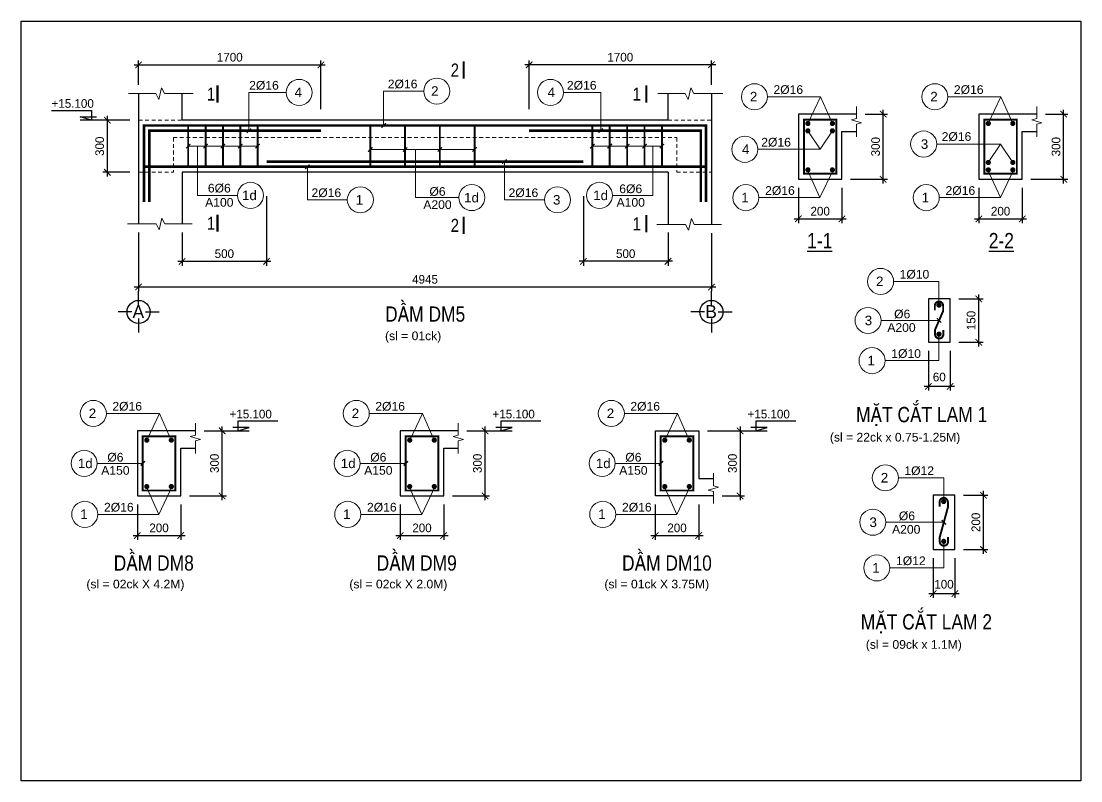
# Model space of a CAD drawing. Header units: millimetres. Extents: x -559287 to -299624, y 2351330 to 2655682.
# Drawn here: x -479431 to -455010, y 2387725 to 2405223 of the extents above; entities that cross this region are included whole.
import ezdxf
from ezdxf.enums import TextEntityAlignment as Align

# ---------------------------------------------------------------- set-up
doc = ezdxf.new("R2010")
doc.units = ezdxf.units.MM
doc.header["$LTSCALE"] = 10
doc.linetypes.add('HIDDEN', pattern=[0.3, 0.175, -0.125])
doc.linetypes.add('HIDDENX2', pattern=[0.75, 0.5, -0.25])
doc.layers.get('0').update_dxf_attribs({"lineweight": 20})
doc.layers.get('Defpoints').update_dxf_attribs({"lineweight": 20})
for name, color, linetype, lineweight in [('Dim', 251, 'Continuous', 15), ('Net khuat', 76, 'HIDDENX2', 15), ('Net manh', 8, 'Continuous', 13), ('Net thay', 4, 'Continuous', 25), ('Text', 54, 'Continuous', 25), ('Thep dai', 2, 'Continuous', 50), ('Thep doc', 140, 'Continuous', 60)]:
    doc.layers.add(name, color=color, linetype=linetype, lineweight=lineweight)
doc.layers.add('ththep', color=3, linetype='Continuous')
doc.styles.add('HELVE', font='VHAVAN.TTF', dxfattribs={"height": 800})
doc.styles.add('IN-NHO', font='VHELVEN.TTF', dxfattribs={"height": 200})
doc.styles.add('NGHIA5', font='arial_0.ttf', dxfattribs={"height": 180})
doc.styles.get("Standard").update_dxf_attribs({"font": 'nghia5.shx', "height": 200})
doc.styles.add('STYLE1-S1', font='VHARIALN.TTF')
doc.dimstyles.new('dim20', dxfattribs={"dimscale": 100, "dimtxt": 200, "dimasz": 1.5, "dimexe": 1, "dimexo": 2, "dimgap": 0.75, "dimtad": 1, "dimdec": 0, "dimlfac": 0.2, "dimzin": 0, "dimdsep": 46, "dimtxsty": 'Standard', "dimblk1": 'ARCHTICK', "dimblk2": 'ARCHTICK', "dimsah": 1, "dimcen": 0.09, "dimdle": 1, "dimclrd": 256, "dimclre": 256, "dimclrt": 54, "dimadec": 0, "dimazin": 0, "dimtfac": 1, "dimtdec": 0, "dimtofl": 0, "dimtmove": 2, "dimatfit": 3, "dimfxl": 0, "dimtolj": 1, "dimtzin": 0, "dimarcsym": 0})
doc.dimstyles.new('dim25', dxfattribs={"dimscale": 100, "dimtxt": 200, "dimasz": 1.5, "dimexe": 1, "dimexo": 2, "dimgap": 0.75, "dimtad": 1, "dimdec": 0, "dimlfac": 0.25, "dimzin": 0, "dimdsep": 46, "dimtxsty": 'Standard', "dimblk1": 'ARCHTICK', "dimblk2": 'ARCHTICK', "dimsah": 1, "dimcen": 0.09, "dimdle": 1, "dimclrd": 256, "dimclre": 256, "dimclrt": 54, "dimadec": 0, "dimazin": 0, "dimtfac": 1, "dimtdec": 0, "dimtofl": 0, "dimtmove": 2, "dimatfit": 3, "dimfxl": 0, "dimtolj": 1, "dimtzin": 0, "dimarcsym": 0})

# ---------------------------------------------------------------- blocks, each defined once
blk = doc.blocks.new('_ARCHTICK')
at = {"color": 0, "linetype": 'ByBlock', "const_width": 0.15}
blk.add_lwpolyline([(-0.5, -0.5), (0.5, 0.5)], dxfattribs=at)
blk = doc.blocks.new('*D513')
at = {"layer": 'Defpoints', "color": 0, "ltscale": 10, "transparency": 16777216}
for p in [(-476724, 2400554), (-463524, 2400542), (-463524, 2399100)]:
    blk.add_point(p, dxfattribs=at)
at = {"layer": 'Dim', "lineweight": -2, "ltscale": 10, "transparency": 16777216}
for p, q in [((-476724, 2400354), (-476724, 2399000)), ((-463524, 2400342), (-463524, 2399000)), ((-476824, 2399100), (-463424, 2399100))]:
    blk.add_line(p, q, dxfattribs=at)
at = {"layer": 'Dim', "lineweight": -2, "ltscale": 10, "transparency": 16777216, "xscale": 150, "yscale": 150, "zscale": 150, "rotation": 180}
blk.add_blockref('_ARCHTICK', (-476724, 2399100), dxfattribs=at)
at = {"layer": 'Dim', "lineweight": -2, "ltscale": 10, "transparency": 16777216, "xscale": 150, "yscale": 150, "zscale": 150}
blk.add_blockref('_ARCHTICK', (-463524, 2399100), dxfattribs=at)
at = {"layer": 'Dim', "color": 54, "ltscale": 10, "transparency": 16777216, "insert": (-470124, 2399275), "char_height": 200, "attachment_point": 5}
blk.add_mtext('\\A1;4945', dxfattribs=at)
blk = doc.blocks.new('*D514')
at = {"layer": 'Defpoints', "color": 0, "ltscale": 3, "transparency": 16777216}
for p in [(-467724, 2404217), (-463524, 2403554), (-467724, 2403000)]:
    blk.add_point(p, dxfattribs=at)
at = {"layer": 'Dim', "lineweight": -2, "ltscale": 3, "transparency": 16777216}
for p, q in [((-467724, 2403200), (-467724, 2404317)), ((-463524, 2403754), (-463524, 2404317)), ((-463424, 2404217), (-467824, 2404217))]:
    blk.add_line(p, q, dxfattribs=at)
at = {"layer": 'Dim', "lineweight": -2, "ltscale": 3, "transparency": 16777216, "xscale": 150, "yscale": 150, "zscale": 150, "rotation": 180}
blk.add_blockref('_ARCHTICK', (-467724, 2404217), dxfattribs=at)
at = {"layer": 'Dim', "lineweight": -2, "ltscale": 3, "transparency": 16777216, "xscale": 150, "yscale": 150, "zscale": 150}
blk.add_blockref('_ARCHTICK', (-463524, 2404217), dxfattribs=at)
at = {"layer": 'Dim', "color": 54, "ltscale": 3, "transparency": 16777216, "insert": (-465624, 2404392), "char_height": 200, "attachment_point": 5}
blk.add_mtext('\\A1;1700', dxfattribs=at)
blk = doc.blocks.new('*D515')
at = {"layer": 'Defpoints', "color": 0, "ltscale": 10, "transparency": 16777216}
for p in [(-473774, 2401391), (-475724, 2400554), (-473774, 2399691)]:
    blk.add_point(p, dxfattribs=at)
at = {"layer": 'Dim', "lineweight": -2, "ltscale": 10, "transparency": 16777216}
for p, q in [((-473774, 2401191), (-473774, 2399591)), ((-475724, 2400354), (-475724, 2399591)), ((-475824, 2399691), (-473674, 2399691))]:
    blk.add_line(p, q, dxfattribs=at)
at = {"layer": 'Dim', "lineweight": -2, "ltscale": 10, "transparency": 16777216, "xscale": 150, "yscale": 150, "zscale": 150, "rotation": 180}
blk.add_blockref('_ARCHTICK', (-475724, 2399691), dxfattribs=at)
at = {"layer": 'Dim', "lineweight": -2, "ltscale": 10, "transparency": 16777216, "xscale": 150, "yscale": 150, "zscale": 150}
blk.add_blockref('_ARCHTICK', (-473774, 2399691), dxfattribs=at)
at = {"layer": 'Dim', "color": 54, "ltscale": 10, "transparency": 16777216, "insert": (-474749, 2399866), "char_height": 200, "attachment_point": 5}
blk.add_mtext('\\A1;500', dxfattribs=at)
blk = doc.blocks.new('truc ngang-helve')
for points in [[(0, -4.8), (0, 0)], [(-2.33, -7.13), (-7.13, -7.13)], [(2.33, -7.13), (7.13, -7.13)], [(0, -9.45), (0, -14.26)]]:
    blk.add_lwpolyline(points)
blk.add_circle((0, -7.13), 4)
at = {"style": 'HELVE'}
blk.add_attdef('A', text='', height=4.5, dxfattribs=at).set_placement((0.03, -7.01), align=Align.MIDDLE_CENTER)
blk = doc.blocks.new('*D516')
at = {"layer": 'Defpoints', "color": 0, "ltscale": 10, "transparency": 16777216}
for p in [(-466474, 2401391), (-464524, 2400554), (-466474, 2399691)]:
    blk.add_point(p, dxfattribs=at)
at = {"layer": 'Dim', "lineweight": -2, "ltscale": 10, "transparency": 16777216}
for p, q in [((-466474, 2401191), (-466474, 2399591)), ((-464524, 2400354), (-464524, 2399591)), ((-464424, 2399691), (-466574, 2399691))]:
    blk.add_line(p, q, dxfattribs=at)
at = {"layer": 'Dim', "lineweight": -2, "ltscale": 10, "transparency": 16777216, "xscale": 150, "yscale": 150, "zscale": 150, "rotation": 180}
blk.add_blockref('_ARCHTICK', (-466474, 2399691), dxfattribs=at)
at = {"layer": 'Dim', "lineweight": -2, "ltscale": 10, "transparency": 16777216, "xscale": 150, "yscale": 150, "zscale": 150}
blk.add_blockref('_ARCHTICK', (-464524, 2399691), dxfattribs=at)
at = {"layer": 'Dim', "color": 54, "ltscale": 10, "transparency": 16777216, "insert": (-465499, 2399866), "char_height": 200, "attachment_point": 5}
blk.add_mtext('\\A1;500', dxfattribs=at)
blk = doc.blocks.new('*D517')
at = {"layer": 'Defpoints', "color": 0, "ltscale": 3, "transparency": 16777216}
for p in [(-476724, 2402942), (-477446, 2401742), (-476724, 2401742)]:
    blk.add_point(p, dxfattribs=at)
at = {"layer": 'Dim', "lineweight": -2, "ltscale": 3, "transparency": 16777216}
for p, q in [((-477446, 2403042), (-477446, 2401642)), ((-476924, 2402942), (-477546, 2402942)), ((-476924, 2401742), (-477546, 2401742))]:
    blk.add_line(p, q, dxfattribs=at)
at = {"layer": 'Dim', "lineweight": -2, "ltscale": 3, "transparency": 16777216, "xscale": 150, "yscale": 150, "zscale": 150}
for p, rotation in [((-477446, 2402942), 90), ((-477446, 2401742), 270)]:
    blk.add_blockref('_ARCHTICK', p, dxfattribs=dict(at, rotation=rotation))
at = {"layer": 'Dim', "color": 54, "ltscale": 3, "transparency": 16777216, "insert": (-477621, 2402342), "char_height": 200, "attachment_point": 5, "rotation": 90}
blk.add_mtext('\\A1;300', dxfattribs=at)
blk = doc.blocks.new('*D518')
at = {"layer": 'Defpoints', "color": 0, "ltscale": 3, "transparency": 16777216}
for p in [(-472524, 2404217), (-476724, 2403554), (-472524, 2403000)]:
    blk.add_point(p, dxfattribs=at)
at = {"layer": 'Dim', "lineweight": -2, "ltscale": 3, "transparency": 16777216}
for p, q in [((-476724, 2403754), (-476724, 2404317)), ((-472524, 2403200), (-472524, 2404317)), ((-476824, 2404217), (-472424, 2404217))]:
    blk.add_line(p, q, dxfattribs=at)
at = {"layer": 'Dim', "lineweight": -2, "ltscale": 3, "transparency": 16777216, "xscale": 150, "yscale": 150, "zscale": 150, "rotation": 180}
blk.add_blockref('_ARCHTICK', (-476724, 2404217), dxfattribs=at)
at = {"layer": 'Dim', "lineweight": -2, "ltscale": 3, "transparency": 16777216, "xscale": 150, "yscale": 150, "zscale": 150}
blk.add_blockref('_ARCHTICK', (-472524, 2404217), dxfattribs=at)
at = {"layer": 'Dim', "color": 54, "ltscale": 3, "transparency": 16777216, "insert": (-474624, 2404392), "char_height": 200, "attachment_point": 5}
blk.add_mtext('\\A1;1700', dxfattribs=at)
blk = doc.blocks.new('*D519')
at = {"layer": 'Defpoints', "color": 0, "transparency": 16777216}
for p in [(-461517, 2401582), (-460517, 2401582), (-460517, 2400670)]:
    blk.add_point(p, dxfattribs=at)
at = {"layer": 'Dim', "lineweight": -2, "transparency": 16777216}
for p, q in [((-461517, 2401382), (-461517, 2400570)), ((-460517, 2401382), (-460517, 2400570)), ((-461617, 2400670), (-460417, 2400670))]:
    blk.add_line(p, q, dxfattribs=at)
at = {"layer": 'Dim', "lineweight": -2, "transparency": 16777216, "xscale": 150, "yscale": 150, "zscale": 150, "rotation": 180}
blk.add_blockref('_ARCHTICK', (-461517, 2400670), dxfattribs=at)
at = {"layer": 'Dim', "lineweight": -2, "transparency": 16777216, "xscale": 150, "yscale": 150, "zscale": 150}
blk.add_blockref('_ARCHTICK', (-460517, 2400670), dxfattribs=at)
at = {"layer": 'Dim', "color": 54, "transparency": 16777216, "insert": (-461017, 2400845), "char_height": 200, "attachment_point": 5}
blk.add_mtext('\\A1;200', dxfattribs=at)
blk = doc.blocks.new('*D520')
at = {"layer": 'Defpoints', "color": 0, "transparency": 16777216}
for p in [(-460180, 2403082), (-459564, 2403082), (-460517, 2401582)]:
    blk.add_point(p, dxfattribs=at)
at = {"layer": 'Dim', "lineweight": -2, "transparency": 16777216}
for p, q in [((-459980, 2403082), (-459464, 2403082)), ((-459564, 2401482), (-459564, 2403182)), ((-460317, 2401582), (-459464, 2401582))]:
    blk.add_line(p, q, dxfattribs=at)
at = {"layer": 'Dim', "lineweight": -2, "transparency": 16777216, "xscale": 150, "yscale": 150, "zscale": 150}
for p, rotation in [((-459564, 2403082), 90), ((-459564, 2401582), 270)]:
    blk.add_blockref('_ARCHTICK', p, dxfattribs=dict(at, rotation=rotation))
at = {"layer": 'Dim', "color": 54, "transparency": 16777216, "insert": (-459739, 2402332), "char_height": 200, "attachment_point": 5, "rotation": 90}
blk.add_mtext('\\A1;300', dxfattribs=at)
blk = doc.blocks.new('*D521')
at = {"layer": 'Defpoints', "color": 0, "transparency": 16777216}
for p in [(-457359, 2401582), (-456359, 2401582), (-456359, 2400670)]:
    blk.add_point(p, dxfattribs=at)
at = {"layer": 'Dim', "lineweight": -2, "transparency": 16777216}
for p, q in [((-457359, 2401382), (-457359, 2400570)), ((-456359, 2401382), (-456359, 2400570)), ((-457459, 2400670), (-456259, 2400670))]:
    blk.add_line(p, q, dxfattribs=at)
at = {"layer": 'Dim', "lineweight": -2, "transparency": 16777216, "xscale": 150, "yscale": 150, "zscale": 150, "rotation": 180}
blk.add_blockref('_ARCHTICK', (-457359, 2400670), dxfattribs=at)
at = {"layer": 'Dim', "lineweight": -2, "transparency": 16777216, "xscale": 150, "yscale": 150, "zscale": 150}
blk.add_blockref('_ARCHTICK', (-456359, 2400670), dxfattribs=at)
at = {"layer": 'Dim', "color": 54, "transparency": 16777216, "insert": (-456859, 2400845), "char_height": 200, "attachment_point": 5}
blk.add_mtext('\\A1;200', dxfattribs=at)
blk = doc.blocks.new('*D522')
at = {"layer": 'Defpoints', "color": 0, "transparency": 16777216}
for p in [(-456022, 2403082), (-455406, 2403082), (-456359, 2401582)]:
    blk.add_point(p, dxfattribs=at)
at = {"layer": 'Dim', "lineweight": -2, "transparency": 16777216}
for p, q in [((-455822, 2403082), (-455306, 2403082)), ((-455406, 2401482), (-455406, 2403182)), ((-456159, 2401582), (-455306, 2401582))]:
    blk.add_line(p, q, dxfattribs=at)
at = {"layer": 'Dim', "lineweight": -2, "transparency": 16777216, "xscale": 150, "yscale": 150, "zscale": 150}
for p, rotation in [((-455406, 2403082), 90), ((-455406, 2401582), 270)]:
    blk.add_blockref('_ARCHTICK', p, dxfattribs=dict(at, rotation=rotation))
at = {"layer": 'Dim', "color": 54, "transparency": 16777216, "insert": (-455581, 2402332), "char_height": 200, "attachment_point": 5, "rotation": 90}
blk.add_mtext('\\A1;300', dxfattribs=at)
blk = doc.blocks.new('*D554')
at = {"layer": 'Defpoints', "color": 0, "transparency": 16777216}
for p in [(-476754, 2394287), (-475754, 2394287), (-475754, 2393374)]:
    blk.add_point(p, dxfattribs=at)
at = {"layer": 'Dim', "lineweight": -2, "transparency": 16777216}
for p, q in [((-476754, 2394087), (-476754, 2393274)), ((-475754, 2394087), (-475754, 2393274)), ((-476854, 2393374), (-475654, 2393374))]:
    blk.add_line(p, q, dxfattribs=at)
at = {"layer": 'Dim', "lineweight": -2, "transparency": 16777216, "xscale": 150, "yscale": 150, "zscale": 150, "rotation": 180}
blk.add_blockref('_ARCHTICK', (-476754, 2393374), dxfattribs=at)
at = {"layer": 'Dim', "lineweight": -2, "transparency": 16777216, "xscale": 150, "yscale": 150, "zscale": 150}
blk.add_blockref('_ARCHTICK', (-475754, 2393374), dxfattribs=at)
at = {"layer": 'Dim', "color": 54, "transparency": 16777216, "insert": (-476254, 2393549), "char_height": 200, "attachment_point": 5}
blk.add_mtext('\\A1;200', dxfattribs=at)
blk = doc.blocks.new('*D555')
at = {"layer": 'Defpoints', "color": 0, "transparency": 16777216}
for p in [(-475417, 2395787), (-474800, 2395787), (-475754, 2394287)]:
    blk.add_point(p, dxfattribs=at)
at = {"layer": 'Dim', "lineweight": -2, "transparency": 16777216}
for p, q in [((-475217, 2395787), (-474700, 2395787)), ((-474800, 2394187), (-474800, 2395887)), ((-475554, 2394287), (-474700, 2394287))]:
    blk.add_line(p, q, dxfattribs=at)
at = {"layer": 'Dim', "lineweight": -2, "transparency": 16777216, "xscale": 150, "yscale": 150, "zscale": 150}
for p, rotation in [((-474800, 2395787), 90), ((-474800, 2394287), 270)]:
    blk.add_blockref('_ARCHTICK', p, dxfattribs=dict(at, rotation=rotation))
at = {"layer": 'Dim', "color": 54, "transparency": 16777216, "insert": (-474975, 2395037), "char_height": 200, "attachment_point": 5, "rotation": 90}
blk.add_mtext('\\A1;300', dxfattribs=at)
blk = doc.blocks.new('*D556')
at = {"layer": 'Defpoints', "color": 0, "transparency": 16777216}
for p in [(-470694, 2394287), (-469694, 2394287), (-469694, 2393374)]:
    blk.add_point(p, dxfattribs=at)
at = {"layer": 'Dim', "lineweight": -2, "transparency": 16777216}
for p, q in [((-470694, 2394087), (-470694, 2393274)), ((-469694, 2394087), (-469694, 2393274)), ((-470794, 2393374), (-469594, 2393374))]:
    blk.add_line(p, q, dxfattribs=at)
at = {"layer": 'Dim', "lineweight": -2, "transparency": 16777216, "xscale": 150, "yscale": 150, "zscale": 150, "rotation": 180}
blk.add_blockref('_ARCHTICK', (-470694, 2393374), dxfattribs=at)
at = {"layer": 'Dim', "lineweight": -2, "transparency": 16777216, "xscale": 150, "yscale": 150, "zscale": 150}
blk.add_blockref('_ARCHTICK', (-469694, 2393374), dxfattribs=at)
at = {"layer": 'Dim', "color": 54, "transparency": 16777216, "insert": (-470194, 2393549), "char_height": 200, "attachment_point": 5}
blk.add_mtext('\\A1;200', dxfattribs=at)
blk = doc.blocks.new('*D557')
at = {"layer": 'Defpoints', "color": 0, "transparency": 16777216}
for p in [(-469357, 2395787), (-468740, 2395787), (-469694, 2394287)]:
    blk.add_point(p, dxfattribs=at)
at = {"layer": 'Dim', "lineweight": -2, "transparency": 16777216}
for p, q in [((-469157, 2395787), (-468640, 2395787)), ((-468740, 2394187), (-468740, 2395887)), ((-469494, 2394287), (-468640, 2394287))]:
    blk.add_line(p, q, dxfattribs=at)
at = {"layer": 'Dim', "lineweight": -2, "transparency": 16777216, "xscale": 150, "yscale": 150, "zscale": 150}
for p, rotation in [((-468740, 2395787), 90), ((-468740, 2394287), 270)]:
    blk.add_blockref('_ARCHTICK', p, dxfattribs=dict(at, rotation=rotation))
at = {"layer": 'Dim', "color": 54, "transparency": 16777216, "insert": (-468915, 2395037), "char_height": 200, "attachment_point": 5, "rotation": 90}
blk.add_mtext('\\A1;300', dxfattribs=at)
blk = doc.blocks.new('A$C17747A8B')
blk.add_line((0, 0), (525, 0))
blk.add_lwpolyline([(1183, 225), (263, 225), (263, 0), (525, 75), (150, 75)])
at = {"layer": 'Text'}
blk.add_attdef('+3.900', (183, 286), '', height=180, dxfattribs=at)
blk = doc.blocks.new('*D612')
at = {"layer": 'Defpoints', "color": 0, "transparency": 16777216}
for p in [(-458522, 2397828), (-458022, 2397828), (-458022, 2396812)]:
    blk.add_point(p, dxfattribs=at)
at = {"layer": 'Dim', "lineweight": -2, "transparency": 16777216}
for p, q in [((-458522, 2397628), (-458522, 2396712)), ((-458022, 2397628), (-458022, 2396712)), ((-458622, 2396812), (-457922, 2396812))]:
    blk.add_line(p, q, dxfattribs=at)
at = {"layer": 'Dim', "lineweight": -2, "transparency": 16777216, "xscale": 150, "yscale": 150, "zscale": 150, "rotation": 180}
blk.add_blockref('_ARCHTICK', (-458522, 2396812), dxfattribs=at)
at = {"layer": 'Dim', "lineweight": -2, "transparency": 16777216, "xscale": 150, "yscale": 150, "zscale": 150}
blk.add_blockref('_ARCHTICK', (-458022, 2396812), dxfattribs=at)
at = {"layer": 'Dim', "color": 54, "transparency": 16777216, "insert": (-458272, 2397025), "char_height": 200, "attachment_point": 5}
blk.add_mtext('\\A1;60', dxfattribs=at)
blk = doc.blocks.new('*D613')
at = {"layer": 'Defpoints', "color": 0, "transparency": 16777216}
for p in [(-458022, 2398828), (-457362, 2398828), (-458022, 2397828)]:
    blk.add_point(p, dxfattribs=at)
at = {"layer": 'Dim', "lineweight": -2, "transparency": 16777216}
for p, q in [((-457362, 2397728), (-457362, 2398928)), ((-457822, 2398828), (-457262, 2398828)), ((-457822, 2397828), (-457262, 2397828))]:
    blk.add_line(p, q, dxfattribs=at)
at = {"layer": 'Dim', "lineweight": -2, "transparency": 16777216, "xscale": 150, "yscale": 150, "zscale": 150}
for p, rotation in [((-457362, 2398828), 90), ((-457362, 2397828), 270)]:
    blk.add_blockref('_ARCHTICK', p, dxfattribs=dict(at, rotation=rotation))
at = {"layer": 'Dim', "color": 54, "transparency": 16777216, "insert": (-457537, 2398328), "char_height": 200, "attachment_point": 5, "rotation": 90}
blk.add_mtext('\\A1;150', dxfattribs=at)
blk = doc.blocks.new('*D614')
at = {"layer": 'Defpoints', "color": 0, "transparency": 16777216}
for p in [(-458413, 2393053), (-457913, 2393053), (-457913, 2392038)]:
    blk.add_point(p, dxfattribs=at)
at = {"layer": 'Dim', "lineweight": -2, "transparency": 16777216}
for p, q in [((-458413, 2392853), (-458413, 2391938)), ((-457913, 2392853), (-457913, 2391938)), ((-458513, 2392038), (-457813, 2392038))]:
    blk.add_line(p, q, dxfattribs=at)
at = {"layer": 'Dim', "lineweight": -2, "transparency": 16777216, "xscale": 150, "yscale": 150, "zscale": 150, "rotation": 180}
blk.add_blockref('_ARCHTICK', (-458413, 2392038), dxfattribs=at)
at = {"layer": 'Dim', "lineweight": -2, "transparency": 16777216, "xscale": 150, "yscale": 150, "zscale": 150}
blk.add_blockref('_ARCHTICK', (-457913, 2392038), dxfattribs=at)
at = {"layer": 'Dim', "color": 54, "transparency": 16777216, "insert": (-458163, 2392251), "char_height": 200, "attachment_point": 5}
blk.add_mtext('\\A1;100', dxfattribs=at)
blk = doc.blocks.new('*D615')
at = {"layer": 'Defpoints', "color": 0, "transparency": 16777216}
for p in [(-457913, 2394303), (-457253, 2394303), (-457913, 2393053)]:
    blk.add_point(p, dxfattribs=at)
at = {"layer": 'Dim', "lineweight": -2, "transparency": 16777216}
for p, q in [((-457713, 2394303), (-457153, 2394303)), ((-457253, 2392953), (-457253, 2394403)), ((-457713, 2393053), (-457153, 2393053))]:
    blk.add_line(p, q, dxfattribs=at)
at = {"layer": 'Dim', "lineweight": -2, "transparency": 16777216, "xscale": 150, "yscale": 150, "zscale": 150}
for p, rotation in [((-457253, 2394303), 90), ((-457253, 2393053), 270)]:
    blk.add_blockref('_ARCHTICK', p, dxfattribs=dict(at, rotation=rotation))
at = {"layer": 'Dim', "color": 54, "transparency": 16777216, "insert": (-457428, 2393678), "char_height": 200, "attachment_point": 5, "rotation": 90}
blk.add_mtext('\\A1;200', dxfattribs=at)
blk = doc.blocks.new('*D640')
at = {"layer": 'Defpoints', "color": 0, "transparency": 16777216}
for p in [(-464816, 2394287), (-463816, 2394287), (-463816, 2393374)]:
    blk.add_point(p, dxfattribs=at)
at = {"layer": 'Dim', "lineweight": -2, "transparency": 16777216}
for p, q in [((-464816, 2394087), (-464816, 2393274)), ((-463816, 2394087), (-463816, 2393274)), ((-464916, 2393374), (-463716, 2393374))]:
    blk.add_line(p, q, dxfattribs=at)
at = {"layer": 'Dim', "lineweight": -2, "transparency": 16777216, "xscale": 150, "yscale": 150, "zscale": 150, "rotation": 180}
blk.add_blockref('_ARCHTICK', (-464816, 2393374), dxfattribs=at)
at = {"layer": 'Dim', "lineweight": -2, "transparency": 16777216, "xscale": 150, "yscale": 150, "zscale": 150}
blk.add_blockref('_ARCHTICK', (-463816, 2393374), dxfattribs=at)
at = {"layer": 'Dim', "color": 54, "transparency": 16777216, "insert": (-464316, 2393549), "char_height": 200, "attachment_point": 5}
blk.add_mtext('\\A1;200', dxfattribs=at)
blk = doc.blocks.new('*D641')
at = {"layer": 'Defpoints', "color": 0, "transparency": 16777216}
for p in [(-463816, 2395787), (-463479, 2394287), (-462862, 2394287)]:
    blk.add_point(p, dxfattribs=at)
at = {"layer": 'Dim', "lineweight": -2, "transparency": 16777216}
for p, q in [((-463616, 2395787), (-462762, 2395787)), ((-462862, 2395887), (-462862, 2394187)), ((-463279, 2394287), (-462762, 2394287))]:
    blk.add_line(p, q, dxfattribs=at)
at = {"layer": 'Dim', "lineweight": -2, "transparency": 16777216, "xscale": 150, "yscale": 150, "zscale": 150}
for p, rotation in [((-462862, 2395787), 90), ((-462862, 2394287), 270)]:
    blk.add_blockref('_ARCHTICK', p, dxfattribs=dict(at, rotation=rotation))
at = {"layer": 'Dim', "color": 54, "transparency": 16777216, "insert": (-463037, 2395037), "char_height": 200, "attachment_point": 5, "rotation": 90}
blk.add_mtext('\\A1;300', dxfattribs=at)

msp = doc.modelspace()

# ---------------------------------------------------------------- linework, layer by layer
at = {"layer": 'Net khuat', "linetype": 'HIDDEN', "ltscale": 50}
for p, q in [((-476723.8, 2402942.2), (-475723.8, 2402942.2)), ((-464523.8, 2402942.2), (-463523.9, 2402942.2)), ((-475923.9, 2402542.2), (-464323.7, 2402542.2)), ((-475923.9, 2402542.2), (-475923.9, 2401742.2)), ((-464323.7, 2402542.2), (-464323.7, 2401742.2)), ((-476723.8, 2401742.2), (-475923.9, 2401742.2)), ((-464323.7, 2401742.2), (-463523.7, 2401742.2))]:
    msp.add_line(p, q, dxfattribs=at)
at = {"layer": 'Net manh'}
for p, q in [((-473982.1, 2402344.9), (-475582.1, 2402344.9)), ((-464665.5, 2402344.9), (-466265.5, 2402344.9)), ((-468982.4, 2402267.6), (-471382.4, 2402267.6))]:
    msp.add_line(p, q, dxfattribs=at)
for points in [[(-475463.9, 2403554), (-476129.1, 2403554), (-476196.3, 2403688.1), (-476261.8, 2403419.9), (-476329.1, 2403554), (-476956.5, 2403554)], [(-474182.8, 2402700.3), (-474182.8, 2403582.3), (-473325.1, 2403582.3)], [(-471077.4, 2402820.3), (-471077.4, 2403612.3), (-470153.4, 2403612.3)], [(-466074.9, 2402700.3), (-466074.9, 2403582.3), (-466932.7, 2403582.3)], [(-463263.9, 2403554), (-463929.1, 2403554), (-463996.3, 2403688.1), (-464061.8, 2403419.9), (-464129.1, 2403554), (-464756.5, 2403554)], [(-460734.5, 2402867.1), (-461007.6, 2403483.1), (-462231.5, 2403483.1)], [(-461299.9, 2402867.1), (-461007.6, 2403483.1), (-462231.5, 2403483.1)], [(-456576.5, 2402867.1), (-456849.7, 2403483.1), (-458073.5, 2403483.1)], [(-457141.9, 2402867.1), (-456849.7, 2403483.1), (-458073.5, 2403483.1)], [(-461299.9, 2402697.1), (-461017.2, 2402271.4), (-462453.7, 2402271.4)], [(-460734.5, 2402697.1), (-461017.2, 2402271.4), (-462453.7, 2402271.4)], [(-475371, 2402344.9), (-475371, 2401211), (-474445.7, 2401211)], [(-464876.6, 2402344.9), (-464876.6, 2401211), (-465801.9, 2401211)], [(-457141.9, 2401967.9), (-456859.2, 2402393.6), (-458331.4, 2402393.6)], [(-456576.5, 2401967.9), (-456859.2, 2402393.6), (-458331.4, 2402393.6)], [(-470342.8, 2402267.6), (-470342.8, 2401158.9), (-469344.6, 2401158.9)], [(-472835.7, 2401869.1), (-472835.7, 2401107.2), (-471914.4, 2401107.2)], [(-468293.9, 2401989.1), (-468293.9, 2401107.2), (-467368.9, 2401107.2)], [(-461317.3, 2401807.5), (-461022.3, 2401158), (-462429.3, 2401158)], [(-460711.4, 2401806.8), (-461022.3, 2401158), (-462429.3, 2401158)], [(-457159.3, 2401807.5), (-456864.3, 2401158), (-458271.3, 2401158)], [(-456553.4, 2401806.8), (-456864.3, 2401158), (-458271.3, 2401158)], [(-476983.7, 2400554.1), (-476318.6, 2400554.1), (-476251.4, 2400420), (-476185.8, 2400688.2), (-476118.6, 2400554.1), (-475491.2, 2400554.1)], [(-464783.7, 2400542.1), (-464118.6, 2400542.1), (-464051.4, 2400408), (-463985.8, 2400676.2), (-463918.6, 2400542.1), (-463291.2, 2400542.1)], [(-458278.5, 2398681.7), (-458278.5, 2399228.2), (-459324, 2399228.2)], [(-458276.4, 2398329.7), (-459613.7, 2398329.7)], [(-458278.5, 2398014.6), (-458278.5, 2397403.2), (-459521.9, 2397403.2)], [(-475971.2, 2395571.9), (-476244.3, 2396187.8), (-477468.1, 2396187.8)], [(-476536.5, 2395571.9), (-476244.3, 2396187.8), (-477468.1, 2396187.8)], [(-469910.9, 2395571.9), (-470184, 2396187.8), (-471407.8, 2396187.8)], [(-470476.2, 2395571.9), (-470184, 2396187.8), (-471407.8, 2396187.8)], [(-464033, 2395571.9), (-464306.1, 2396187.8), (-465529.9, 2396187.8)], [(-464598.4, 2395571.9), (-464306.1, 2396187.8), (-465529.9, 2396187.8)], [(-476628.9, 2395037.3), (-477678.9, 2395037.3)], [(-470568.5, 2395037.3), (-471618.6, 2395037.3)], [(-464690.7, 2395037.3), (-465740.8, 2395037.3)], [(-458169.3, 2394157.2), (-458169.3, 2394703.7), (-459214.8, 2394703.7)], [(-476554, 2394512.3), (-476259, 2393862.8), (-477666, 2393862.8)], [(-475948.1, 2394511.6), (-476259, 2393862.8), (-477666, 2393862.8)], [(-470493.7, 2394512.3), (-470198.7, 2393862.8), (-471605.7, 2393862.8)], [(-469887.8, 2394511.6), (-470198.7, 2393862.8), (-471605.7, 2393862.8)], [(-464615.8, 2394512.3), (-464320.8, 2393862.8), (-465727.8, 2393862.8)], [(-464009.9, 2394511.6), (-464320.8, 2393862.8), (-465727.8, 2393862.8)], [(-458167.2, 2393680.3), (-459504.5, 2393680.3)], [(-458169.3, 2393240.1), (-458169.3, 2392628.7), (-459412.7, 2392628.7)]]:
    msp.add_lwpolyline(points, dxfattribs=at)
at = {"layer": 'Net manh', "ltscale": 3}
for points in [[(-460180.4, 2402561.6), (-460180.4, 2402849.6), (-460064.5, 2402880.7), (-460296.3, 2402950.6), (-460180.4, 2402981.6), (-460180.4, 2403255.6)], [(-456022.4, 2402561.6), (-456022.4, 2402849.6), (-455906.5, 2402880.7), (-456138.4, 2402950.6), (-456022.4, 2402981.6), (-456022.4, 2403255.6)], [(-475417.1, 2395266.3), (-475417.1, 2395554.4), (-475301.2, 2395585.5), (-475533, 2395655.3), (-475417.1, 2395686.4), (-475417.1, 2395960.3)], [(-469356.8, 2395266.3), (-469356.8, 2395554.4), (-469240.9, 2395585.5), (-469472.7, 2395655.3), (-469356.8, 2395686.4), (-469356.8, 2395960.3)], [(-463478.9, 2394808.2), (-463478.9, 2394520.1), (-463363, 2394489), (-463594.8, 2394419.2), (-463478.9, 2394388.1), (-463478.9, 2394114.2)]]:
    msp.add_lwpolyline(points, dxfattribs=at)
at = {"layer": 'Net manh', "const_width": 30}
for points in [[(-474232.8, 2402650.3), (-474132.8, 2402750.3)], [(-471127.4, 2402770.3), (-471027.4, 2402870.3)], [(-466124.9, 2402650.3), (-466024.9, 2402750.3)], [(-475632.1, 2402294.9), (-475532.1, 2402394.9)], [(-475232.1, 2402294.9), (-475132.1, 2402394.9)], [(-474832.1, 2402294.9), (-474732.1, 2402394.9)], [(-474432.1, 2402294.9), (-474332.1, 2402394.9)], [(-474032.1, 2402294.9), (-473932.1, 2402394.9)], [(-471432.4, 2402217.6), (-471332.4, 2402317.6)], [(-470632.4, 2402217.6), (-470532.4, 2402317.6)], [(-469832.4, 2402217.6), (-469732.4, 2402317.6)], [(-469032.4, 2402217.6), (-468932.4, 2402317.6)], [(-466315.5, 2402294.9), (-466215.5, 2402394.9)], [(-465915.5, 2402294.9), (-465815.5, 2402394.9)], [(-465515.5, 2402294.9), (-465415.5, 2402394.9)], [(-465115.5, 2402294.9), (-465015.5, 2402394.9)], [(-464715.5, 2402294.9), (-464615.5, 2402394.9)], [(-468343.9, 2401939.1), (-468243.9, 2402039.1)], [(-472885.7, 2401819.1), (-472785.7, 2401919.1)], [(-458226.4, 2398279.7), (-458326.4, 2398379.7)], [(-476679.1, 2394987), (-476579.1, 2395087)], [(-470618.8, 2394987), (-470518.8, 2395087)], [(-464740.9, 2394987), (-464640.9, 2395087)], [(-458117.2, 2393630.3), (-458217.2, 2393730.3)]]:
    msp.add_lwpolyline(points, dxfattribs=at)
at = {"layer": 'Net manh'}
for centre in [(-473025.1, 2403582.3), (-469853.4, 2403612.3), (-467232.7, 2403582.3), (-462531.5, 2403483.1), (-458373.5, 2403483.1), (-462753.7, 2402271.4), (-458631.4, 2402393.6), (-474145.7, 2401211), (-471614.4, 2401107.2), (-469044.6, 2401158.9), (-467068.9, 2401107.2), (-466101.9, 2401211), (-462729.3, 2401158), (-458571.3, 2401158), (-459624, 2399228.2), (-459913.7, 2398329.7), (-459821.9, 2397403.2), (-477768.1, 2396187.8), (-471707.8, 2396187.8), (-465829.9, 2396187.8), (-477978.9, 2395037.3), (-471918.6, 2395037.3), (-466040.8, 2395037.3), (-459514.8, 2394703.7), (-477966, 2393862.8), (-471905.7, 2393862.8), (-466027.8, 2393862.8), (-459804.5, 2393680.3), (-459712.7, 2392628.7)]:
    msp.add_circle(centre, 300, dxfattribs=at)
at = {"layer": 'Net thay'}
for p, q in [((-476723.8, 2403554), (-476723.8, 2400554.1)), ((-475723.8, 2402942.2), (-475723.8, 2403554)), ((-464523.8, 2402942.2), (-464523.8, 2403554)), ((-463523.8, 2403554), (-463523.8, 2400542.1)), ((-475723.8, 2401742.2), (-475723.8, 2400554.1)), ((-464523.8, 2401742.2), (-464523.8, 2400542.1))]:
    msp.add_line(p, q, dxfattribs=at)
at = {"layer": 'Net thay', "ltscale": 10}
for p, q in [((-464523.8, 2402942.2), (-475723.8, 2402942.2)), ((-464523.8, 2401742.2), (-475723.8, 2401742.2))]:
    msp.add_line(p, q, dxfattribs=at)
for points in [[(-460180.4, 2403082.5), (-461517.2, 2403082.5), (-461517.2, 2401582.5), (-460517.2, 2401582.5), (-460517.2, 2402682.5), (-460180.4, 2402682.5)], [(-456022.4, 2403082.5), (-457359.2, 2403082.5), (-457359.2, 2401582.5), (-456359.2, 2401582.5), (-456359.2, 2402682.5), (-456022.4, 2402682.5)], [(-475417.1, 2395787.3), (-476753.9, 2395787.3), (-476753.9, 2394287.3), (-475753.9, 2394287.3), (-475753.9, 2395387.3), (-475417.1, 2395387.3)], [(-469356.8, 2395787.3), (-470693.5, 2395787.3), (-470693.5, 2394287.3), (-469693.5, 2394287.3), (-469693.5, 2395387.3), (-469356.8, 2395387.3)], [(-463478.9, 2394287.3), (-464815.7, 2394287.3), (-464815.7, 2395787.3), (-463815.7, 2395787.3), (-463815.7, 2394687.3), (-463478.9, 2394687.3)]]:
    msp.add_lwpolyline(points, dxfattribs=at)
for points in [[(-458022.2, 2398827.6), (-458522.2, 2398827.6), (-458522.2, 2397827.6), (-458022.2, 2397827.6), (-458022.2, 2398827.6)], [(-457913, 2394303.2), (-458413, 2394303.2), (-458413, 2393053.2), (-457913, 2393053.2), (-457913, 2394303.2)]]:
    msp.add_lwpolyline(points, close=True, dxfattribs=at)
at = {"layer": 'Text', "const_width": 50}
for points in [[(-469231.6, 2404298), (-469231.6, 2403900.8)], [(-474907.1, 2403745.4), (-474907.1, 2403348.1)], [(-465024.7, 2403745.4), (-465024.7, 2403348.1)], [(-474907.1, 2400768), (-474907.1, 2400370.7)], [(-469231.6, 2400719.9), (-469231.6, 2400322.6)], [(-465024.7, 2400756), (-465024.7, 2400358.7)]]:
    msp.add_lwpolyline(points, dxfattribs=at)
at = {"layer": 'Thep dai', "const_width": 45}
for points in [[(-475582.1, 2401869.4), (-475582.1, 2402820.3)], [(-475182.1, 2401869.4), (-475182.1, 2402820.3)], [(-474782.1, 2401869.4), (-474782.1, 2402820.3)], [(-474382.1, 2401869.4), (-474382.1, 2402820.3)], [(-473982.1, 2401869.4), (-473982.1, 2402820.3)], [(-471382.4, 2401869.4), (-471382.4, 2402820.3)], [(-470582.4, 2401869.4), (-470582.4, 2402820.3)], [(-469782.4, 2401869.4), (-469782.4, 2402820.3)], [(-468982.4, 2401869.4), (-468982.4, 2402820.3)], [(-466265.5, 2401869.4), (-466265.5, 2402820.3)], [(-465865.5, 2401869.4), (-465865.5, 2402820.3)], [(-465465.5, 2401869.4), (-465465.5, 2402820.3)], [(-465065.5, 2401869.4), (-465065.5, 2402820.3)], [(-464665.5, 2401869.4), (-464665.5, 2402820.3)], [(-461392.2, 2401707.5), (-460642.2, 2401707.5), (-460642.2, 2402957.5), (-461392.2, 2402957.5), (-461392.2, 2401707.5)], [(-457234.2, 2401707.5), (-456484.2, 2401707.5), (-456484.2, 2402957.5), (-457234.2, 2402957.5), (-457234.2, 2401707.5)], [(-476628.9, 2394412.3), (-475878.9, 2394412.3), (-475878.9, 2395662.3), (-476628.9, 2395662.3), (-476628.9, 2394412.3)], [(-470568.5, 2394412.3), (-469818.5, 2394412.3), (-469818.5, 2395662.3), (-470568.5, 2395662.3), (-470568.5, 2394412.3)], [(-464690.7, 2394412.3), (-463940.7, 2394412.3), (-463940.7, 2395662.3), (-464690.7, 2395662.3), (-464690.7, 2394412.3)]]:
    msp.add_lwpolyline(points, dxfattribs=at)
for points in [[(-458374.5, 2398565.9), (-458374.5, 2398669.3, -1), (-458182.7, 2398669.3), (-458182.7, 2398546.8), (-458370.2, 2398112.7), (-458370.2, 2398009.3, 1), (-458178.3, 2398009.3), (-458178.3, 2398112.7)], [(-458265.3, 2394041.5), (-458265.3, 2394144.9, -1), (-458073.5, 2394144.9), (-458073.5, 2394022.3), (-458261, 2393338.3), (-458261, 2393234.9, 1), (-458069.1, 2393234.9), (-458069.1, 2393338.3)]]:
    msp.add_lwpolyline(points, format="xyb", dxfattribs=at)
at = {"layer": 'Thep doc', "ltscale": 10, "const_width": 60}
for points in [[(-463645.7, 2401056.8), (-463645.7, 2402820.3), (-465285.1, 2402820.3), (-476602, 2402820.3), (-476602, 2401056.8)], [(-476480.1, 2401056.8), (-476480.1, 2402700.3), (-472523.8, 2402700.3)], [(-467723.8, 2402700.3), (-463767.5, 2402700.3), (-463767.5, 2401056.8)], [(-476602, 2401869.4), (-463645.7, 2401869.4)], [(-473774.1, 2401989.4), (-466473.6, 2401989.4)]]:
    msp.add_lwpolyline(points, dxfattribs=at)
at = {"layer": 'Thep doc', "const_width": 60}
for points in [[(-461329.9, 2402867.1, 1), (-461269.9, 2402867.1, 1)], [(-460704.5, 2402867.1, -1), (-460764.5, 2402867.1, -1)], [(-457171.9, 2402867.1, 1), (-457111.9, 2402867.1, 1)], [(-456546.5, 2402867.1, -1), (-456606.5, 2402867.1, -1)], [(-461329.9, 2402697.1, 1), (-461269.9, 2402697.1, 1)], [(-460704.5, 2402697.1, -1), (-460764.5, 2402697.1, -1)], [(-457171.9, 2401967.9, -1), (-457111.9, 2401967.9, -1)], [(-456546.5, 2401967.9, 1), (-456606.5, 2401967.9, 1)], [(-461329.9, 2401797.9, -1), (-461269.9, 2401797.9, -1)], [(-460704.5, 2401797.9, 1), (-460764.5, 2401797.9, 1)], [(-457171.9, 2401797.9, -1), (-457111.9, 2401797.9, -1)], [(-456546.5, 2401797.9, 1), (-456606.5, 2401797.9, 1)], [(-458248.5, 2398681.7, -1), (-458308.5, 2398681.7, -1)], [(-458248.5, 2398014.6, 1), (-458308.5, 2398014.6, 1)], [(-476566.5, 2395571.9, 1), (-476506.5, 2395571.9, 1)], [(-475941.2, 2395571.9, -1), (-476001.2, 2395571.9, -1)], [(-470506.2, 2395571.9, 1), (-470446.2, 2395571.9, 1)], [(-469880.9, 2395571.9, -1), (-469940.9, 2395571.9, -1)], [(-464628.4, 2395571.9, 1), (-464568.4, 2395571.9, 1)], [(-464003, 2395571.9, -1), (-464063, 2395571.9, -1)], [(-476566.5, 2394502.6, -1), (-476506.5, 2394502.6, -1)], [(-475941.2, 2394502.6, 1), (-476001.2, 2394502.6, 1)], [(-470506.2, 2394502.6, -1), (-470446.2, 2394502.6, -1)], [(-469880.9, 2394502.6, 1), (-469940.9, 2394502.6, 1)], [(-464628.4, 2394502.6, -1), (-464568.4, 2394502.6, -1)], [(-464003, 2394502.6, 1), (-464063, 2394502.6, 1)], [(-458139.3, 2394157.2, -1), (-458199.3, 2394157.2, -1)], [(-458139.3, 2393240.1, 1), (-458199.3, 2393240.1, 1)]]:
    msp.add_lwpolyline(points, format="xyb", close=True, dxfattribs=at)
at = {"layer": 'ththep'}
msp.add_lwpolyline([(-479430.9, 2405222.6), (-455010.1, 2405222.6), (-455010.1, 2387724.7), (-479430.9, 2387724.7)], close=True, dxfattribs=at)

# ---------------------------------------------------------------- block references
at = {"layer": 'Net thay'}
ref = msp.add_blockref('A$C17747A8B', (-477545.7, 2402942.2), dxfattribs=dict(at, xscale=-1))
ref.add_attrib('+3.900', '+15.100', (-478731.4, 2403227.7), dxfattribs={"layer": 'Text', "height": 200})
ref = msp.add_blockref('truc ngang-helve', (-476723.8, 2399000.3), dxfattribs=dict(at, xscale=66.66666666662786, yscale=66.66666666651145, zscale=66.66666666666667))
ref.add_attrib('A', 'A', dxfattribs={"layer": 'Text', "height": 300, "style": 'HELVE'}).set_placement((-476731.1, 2398533.2), align=Align.MIDDLE_CENTER)
ref = msp.add_blockref('truc ngang-helve', (-463523.8, 2399000.3), dxfattribs=dict(at, xscale=66.66666666662786, yscale=66.66666666651145, zscale=66.66666666666667))
ref.add_attrib('A', 'b', dxfattribs={"layer": 'Text', "height": 300, "style": 'HELVE'}).set_placement((-463531.1, 2398533.2), align=Align.MIDDLE_CENTER)
ref = msp.add_blockref('A$C17747A8B', (-474700.2, 2395787.3), dxfattribs=at)
ref.add_attrib('+3.900', '+15.100', (-474628.8, 2396072.8), dxfattribs={"layer": 'Text', "height": 200})
ref = msp.add_blockref('A$C17747A8B', (-468639.9, 2395787.3), dxfattribs=at)
ref.add_attrib('+3.900', '+15.100', (-468568.5, 2396072.8), dxfattribs={"layer": 'Text', "height": 200})
ref = msp.add_blockref('A$C17747A8B', (-462762, 2395787.3), dxfattribs=at)
ref.add_attrib('+3.900', '+15.100', (-462690.6, 2396072.8), dxfattribs={"layer": 'Text', "height": 200})

# ---------------------------------------------------------------- texts
at = {"layer": 'Text'}
for s, height, style, p in [('2', 300, 'STYLE1-S1', (-469435.3, 2404096.9)), ('1', 300, 'STYLE1-S1', (-475055, 2403544.3)), ('4', 220, 'IN-NHO', (-473045, 2403584.3)), ('2', 220, 'IN-NHO', (-469897.3, 2403614.3)), ('4', 220, 'IN-NHO', (-467212.8, 2403584.3)), ('1', 300, 'STYLE1-S1', (-465243.6, 2403544.3)), ('2', 220, 'IN-NHO', (-462551.4, 2403485.1)), ('2', 220, 'IN-NHO', (-458393.4, 2403485.1)), ('4', 220, 'IN-NHO', (-462733.8, 2402273.4)), ('3', 220, 'IN-NHO', (-458611.5, 2402391.5)), ('1d', 220, 'IN-NHO', (-474170.2, 2401211)), ('1d', 220, 'IN-NHO', (-466077.4, 2401211)), ('1', 220, 'IN-NHO', (-471634.3, 2401109.2)), ('1d', 220, 'IN-NHO', (-469051.5, 2401158.9)), ('3', 220, 'IN-NHO', (-467088.8, 2401109.2)), ('1', 220, 'IN-NHO', (-462749.2, 2401160.1)), ('1', 220, 'IN-NHO', (-458591.2, 2401160.1)), ('1', 300, 'STYLE1-S1', (-475055, 2400566.8)), ('2', 300, 'STYLE1-S1', (-469435.3, 2400518.7)), ('1', 300, 'STYLE1-S1', (-465243.6, 2400554.8)), ('%%U1-1', 350, 'STYLE1-S1', (-461027.4, 2400168.5)), ('%%U2-2', 350, 'STYLE1-S1', (-456841.5, 2400168.5)), ('2', 220, 'IN-NHO', (-459643.9, 2399230.2)), ('3', 220, 'IN-NHO', (-459904.5, 2398329.7)), ('1', 220, 'IN-NHO', (-459841.8, 2397405.2)), ('2', 220, 'IN-NHO', (-477788, 2396189.8)), ('2', 220, 'IN-NHO', (-471727.7, 2396189.8)), ('2', 220, 'IN-NHO', (-465849.8, 2396189.8)), ('1d', 220, 'IN-NHO', (-477954.4, 2395037.3)), ('1d', 220, 'IN-NHO', (-471894.1, 2395037.3)), ('1d', 220, 'IN-NHO', (-466016.2, 2395037.3)), ('2', 220, 'IN-NHO', (-459534.7, 2394705.8)), ('1', 220, 'IN-NHO', (-477985.9, 2393864.8)), ('1', 220, 'IN-NHO', (-471925.6, 2393864.8)), ('1', 220, 'IN-NHO', (-466047.7, 2393864.8)), ('3', 220, 'IN-NHO', (-459795.3, 2393680.3)), ('1', 220, 'IN-NHO', (-459732.6, 2392630.8))]:
    msp.add_text(s, height=height, dxfattribs=dict(at, style=style)).set_placement(p, align=Align.MIDDLE_CENTER)
at = {"layer": 'Text', "ltscale": 3, "style": 'NGHIA5'}
for s, p in [('2%%C16', (-473835.2, 2403646.5)), ('2%%C16', (-470639.9, 2403676.5)), ('2%%C16', (-466512.5, 2403646.5)), ('2%%C16', (-461751.5, 2403547.3)), ('2%%C16', (-457593.5, 2403547.3)), ('2%%C16', (-462033.6, 2402335.7)), ('2%%C16', (-457875.6, 2402465.5)), ('6%%C6', (-474864.9, 2401277.2)), ('2%%C16', (-472398.2, 2401171.4)), ('%%C6', (-469836.8, 2401200.2)), ('2%%C16', (-467856.4, 2401171.4)), ('6%%C6', (-465382.7, 2401262.2)), ('2%%C16', (-461943.5, 2401222.3)), ('2%%C16', (-457785.5, 2401222.3)), ('A100', (-474864.9, 2400949.2)), ('A200', (-469836.8, 2400897.1)), ('A100', (-465382.7, 2400949.2)), ('1%%C10', (-458844.1, 2399292.5)), ('1%%C10', (-459036.1, 2397467.4)), ('2%%C16', (-476988.2, 2396252.1)), ('2%%C16', (-470927.9, 2396252.1)), ('2%%C16', (-465050, 2396252.1)), ('%%C6', (-477259.7, 2395078.5)), ('%%C6', (-471199.4, 2395078.5)), ('%%C6', (-465321.5, 2395078.5)), ('A150', (-477259.7, 2394775.5)), ('A150', (-471199.4, 2394775.5)), ('A150', (-465321.5, 2394775.5)), ('1%%C12', (-458734.9, 2394768)), ('2%%C16', (-477180.2, 2393927.1)), ('2%%C16', (-471119.9, 2393927.1)), ('2%%C16', (-465242, 2393927.1)), ('1%%C12', (-458926.9, 2392693))]:
    msp.add_text(s, height=200, dxfattribs=at).set_placement(p, align=Align.CENTER)
at = {"layer": 'Text', "style": 'STYLE1-S1'}
for s, p in [('DÇM Dm5', (-469197.8, 2398301.5)), ('MÆT C¾T lam 1', (-457165.7, 2395986.4)), ('DÇM Dm8', (-475452.1, 2392566.6)), ('DÇM Dm9', (-469391.8, 2392566.6)), ('DÇM Dm10', (-463513.9, 2392566.6)), ('MÆT C¾T lam 2', (-457056.5, 2391211.9))]:
    msp.add_text(s, height=350, dxfattribs=at).set_placement(p, align=Align.RIGHT)
at = {"layer": 'Text', "ltscale": 3, "style": 'NGHIA5'}
for p in [(-459312.4, 2398317.3), (-459203.2, 2393667.9)]:
    msp.add_text('%%c6', height=200, dxfattribs=at).set_placement(p, align=Align.BOTTOM_LEFT)
for p in [(-459142.5, 2398006.4), (-459033.3, 2393356.9)]:
    msp.add_text('A200', height=200, dxfattribs=at).set_placement(p, align=Align.BOTTOM_CENTER)
for s, p in [('(sl = 01ck)', (-471045.5, 2397874.7)), ('(sl = 22ck x 0.75-1.25M)', (-460792.6, 2395539.9)), ('(sl = 02ck X 4.2M)', (-477928.4, 2392157)), ('(sl = 02ck X 2.0M)', (-471868.1, 2392157)), ('(sl = 01ck X 3.75M)', (-465990.3, 2392157)), ('(sl = 09ck x 1.1M)', (-459964.7, 2390765.4))]:
    msp.add_text(s, height=200, dxfattribs=at).set_placement(p)

# ---------------------------------------------------------------- dimensions: what is measured, and where the dimension line sits
at = {"layer": 'Dim', "ltscale": 3}
dim = msp.add_linear_dim(base=(-472523.8, 2404217.2), p1=(-476723.8, 2403554), p2=(-472523.8, 2402999.6), text='1700', dimstyle='dim25', dxfattribs=at)
dim.commit()
dim.dimension.update_dxf_attribs({"geometry": '*D518', "text_midpoint": (-474623.8, 2404392.2)})
dim = msp.add_linear_dim(base=(-467723.8, 2404217.2), p1=(-463523.8, 2403554), p2=(-467723.8, 2402999.6), angle=180, text='1700', dimstyle='dim25', dxfattribs=at)
dim.commit()
dim.dimension.update_dxf_attribs({"geometry": '*D514', "text_midpoint": (-465623.8, 2404392.2)})
dim = msp.add_linear_dim(base=(-477445.7, 2401742.2), p1=(-476723.7, 2402942.2), p2=(-476723.8, 2401742.2), angle=90, dimstyle='dim25', dxfattribs=at)
dim.commit()
dim.dimension.update_dxf_attribs({"geometry": '*D517', "text_midpoint": (-477620.7, 2402342.2)})
at = {"layer": 'Dim'}
for base, p1, p2, angle, picture, middle in [((-459563.5, 2403082.5), (-460517.2, 2401582.5), (-460180.4, 2403082.5), 90, '*D520', (-459738.5, 2402332.5)), ((-455405.5, 2403082.5), (-456359.2, 2401582.5), (-456022.4, 2403082.5), 90, '*D522', (-455580.5, 2402332.5)), ((-474800.2, 2395787.3), (-475753.9, 2394287.3), (-475417.1, 2395787.3), 90, '*D555', (-474975.2, 2395037.3)), ((-468739.9, 2395787.3), (-469693.5, 2394287.3), (-469356.8, 2395787.3), 90, '*D557', (-468914.9, 2395037.3)), ((-462862, 2394287.3), (-463815.7, 2395787.3), (-463478.9, 2394287.3), 270, '*D641', (-463037, 2395037.3))]:
    dim = msp.add_linear_dim(base=base, p1=p1, p2=p2, angle=angle, dimstyle='dim20', dxfattribs=at)
    dim.commit()
    dim.dimension.update_dxf_attribs({"geometry": picture, "text_midpoint": middle})
for base, p1, p2, picture, middle in [((-460517.2, 2400669.6), (-461517.2, 2401582.5), (-460517.2, 2401582.5), '*D519', (-461017.2, 2400844.6)), ((-456359.2, 2400669.6), (-457359.2, 2401582.5), (-456359.2, 2401582.5), '*D521', (-456859.2, 2400844.6)), ((-475753.9, 2393374.3), (-476753.9, 2394287.3), (-475753.9, 2394287.3), '*D554', (-476253.9, 2393549.3)), ((-469693.5, 2393374.3), (-470693.5, 2394287.3), (-469693.5, 2394287.3), '*D556', (-470193.5, 2393549.3)), ((-463815.7, 2393374.3), (-464815.7, 2394287.3), (-463815.7, 2394287.3), '*D640', (-464315.7, 2393549.3))]:
    dim = msp.add_linear_dim(base=base, p1=p1, p2=p2, dimstyle='dim20', dxfattribs=at)
    dim.commit()
    dim.dimension.update_dxf_attribs({"geometry": picture, "text_midpoint": middle})
at = {"layer": 'Dim', "ltscale": 10}
dim = msp.add_linear_dim(base=(-473774.1, 2399690.9), p1=(-475723.8, 2400554.1), p2=(-473774.1, 2401391.1), text='500', dimstyle='dim25', dxfattribs=at)
dim.commit()
dim.dimension.update_dxf_attribs({"geometry": '*D515', "text_midpoint": (-474748.9, 2399865.9)})
for base, p1, p2, text, picture, middle in [((-466473.6, 2399690.9), (-464523.8, 2400554.1), (-466473.6, 2401391.1), '500', '*D516', (-465498.7, 2399865.9)), ((-463523.8, 2399100.3), (-476723.8, 2400554.1), (-463523.8, 2400542.1), '4945', '*D513', (-470123.8, 2399275.3))]:
    dim = msp.add_linear_dim(base=base, p1=p1, p2=p2, angle=180, text=text, dimstyle='dim25', dxfattribs=at)
    dim.commit()
    dim.dimension.update_dxf_attribs({"geometry": picture, "text_midpoint": middle})
at = {"layer": 'Dim'}
for base, p1, p2, text, picture, middle in [((-457361.8, 2398827.6), (-458022.2, 2397827.6), (-458022.2, 2398827.6), '150', '*D613', (-457536.8, 2398327.6)), ((-457252.6, 2394303.2), (-457913, 2393053.2), (-457913, 2394303.2), '200', '*D615', (-457427.6, 2393678.2))]:
    dim = msp.add_linear_dim(base=base, p1=p1, p2=p2, angle=90, text=text, dimstyle='dim20', dxfattribs=at)
    dim.commit()
    dim.dimension.update_dxf_attribs({"geometry": picture, "text_midpoint": middle})
for base, p1, p2, text, picture, middle in [((-458022.2, 2396812), (-458522.2, 2397827.6), (-458022.2, 2397827.6), '60', '*D612', (-458272.2, 2397025)), ((-457913, 2392037.5), (-458413, 2393053.2), (-457913, 2393053.2), '100', '*D614', (-458163, 2392250.6))]:
    dim = msp.add_linear_dim(base=base, p1=p1, p2=p2, text=text, dimstyle='dim20', dxfattribs=at)
    dim.commit()
    dim.dimension.update_dxf_attribs({"geometry": picture, "text_midpoint": middle, "dimtype": 160})

doc.saveas('drawing.dxf')
